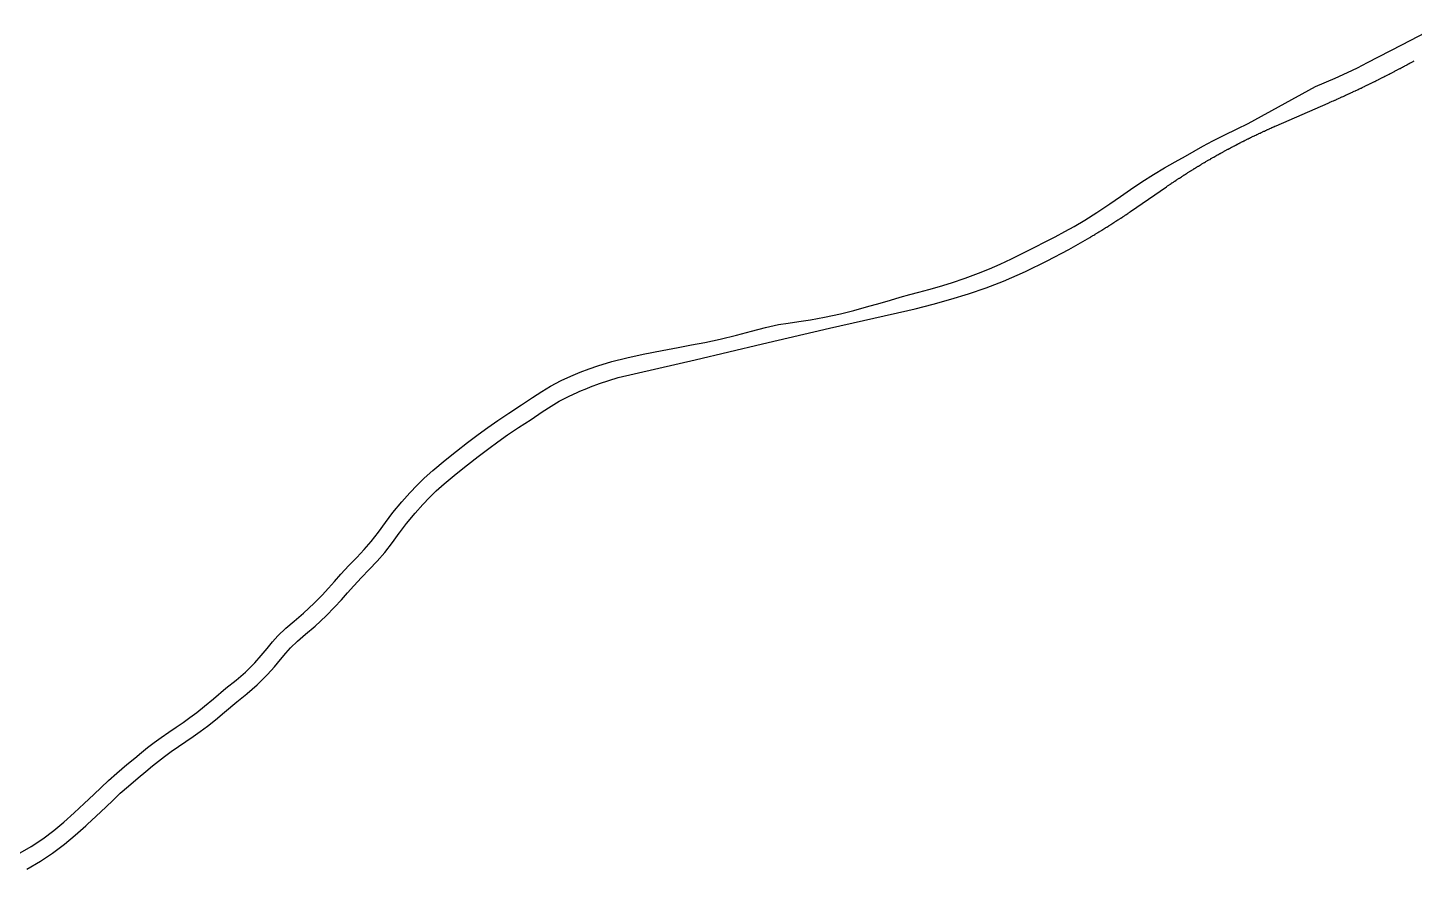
# Model space of a CAD drawing. Header units: inches. Extents: x 11258954 to 11313122, y 3645444 to 3695200.
# Drawn here: x 11268519 to 11270113, y 3689180 to 3690148 of the extents above; entities that cross this region are included whole.
import ezdxf

# ---------------------------------------------------------------- set-up
doc = ezdxf.new("R2010")
doc.units = ezdxf.units.IN
doc.header["$MEASUREMENT"] = 0
doc.layers.add('AnnexationHistory', color=183, linetype='Continuous')
doc.layers.add('ZipCode', color=108, linetype='Continuous')

msp = doc.modelspace()

# ---------------------------------------------------------------- linework, layer by layer
at = {"layer": 'AnnexationHistory'}
msp.add_polyline3d([(11268507.969, 3689197.625, 0), (11268523.219, 3689206.75, 0), (11268536.5315, 3689215.4375, 0), (11268549.2815, 3689224.875, 0), (11268560.875, 3689234.625, 0), (11268572.719, 3689245.3125, 0), (11268578.5255, 3689250.757, 0), (11268584.25, 3689256.125, 0), (11268595.1565, 3689266.5, 0), (11268603.6875, 3689274.625, 0), (11268612.3125, 3689282.5625, 0), (11268621.9065, 3689291.0625, 0), (11268633.2815, 3689300.75, 0), (11268642.344, 3689308.3125, 0), (11268650.0315, 3689314.6875, 0), (11268657.125, 3689320.4375, 0), (11268664.5625, 3689326, 0), (11268672.7815, 3689332.0625, 0), (11268681.344, 3689338, 0), (11268689.7815, 3689343.8125, 0), (11268697.844, 3689349.25, 0), (11268705.844, 3689354.875, 0), (11268713.7815, 3689360.8125, 0), (11268722.469, 3689367.8125, 0), (11268732.6875, 3689376.5, 0), (11268747.0315, 3689388.5, 0), (11268758.9065, 3689398, 0), (11268769.719, 3689407.1875, 0), (11268780.5625, 3689417.9375, 0), (11268787.75, 3689426.25, 0), (11268794.4065, 3689434.3125, 0), (11268800.75, 3689442, 0), (11268806.969, 3689448.9375, 0), (11268815.9375, 3689457.5625, 0), (11268825.5625, 3689465.875, 0), (11268836.4065, 3689475.0625, 0), (11268848.5625, 3689486.3125, 0), (11268857.625, 3689495.5625, 0), (11268865.0625, 3689503.625, 0), (11268871.9065, 3689511.4375, 0), (11268879.375, 3689519.75, 0), (11268888.5315, 3689529.5625, 0), (11268897.5, 3689538.875, 0), (11268906.1565, 3689548, 0), (11268914.3125, 3689557.3125, 0), (11268922.6565, 3689568.0625, 0), (11268930.6875, 3689579, 0), (11268939.219, 3689590.5, 0), (11268949.375, 3689602.8125, 0), (11268958.719, 3689613.3125, 0), (11268966.875, 3689622.0625, 0), (11268975.1875, 3689630.1875, 0), (11268985.094, 3689638.9375, 0), (11268999.094, 3689650.625, 0), (11269012.4065, 3689661.1875, 0), (11269025.094, 3689671.0625, 0), (11269037.3125, 3689680.1875, 0), (11269048.3125, 3689688.25, 0), (11269059.6565, 3689696.4375, 0), (11269072.3125, 3689704.9375, 0), (11269087.0315, 3689714.5, 0), (11269099.75, 3689722.875, 0), (11269110.2815, 3689729.9375, 0), (11269120.375, 3689736.0625, 0), (11269132.469, 3689742.25, 0), (11269143.875, 3689747.375, 0), (11269154.5625, 3689751.875, 0), (11269164.7815, 3689755.8125, 0), (11269174.625, 3689759.1875, 0), (11269190.875, 3689764.125, 0), (11269207.9375, 3689768.4375, 0), (11269226.8125, 3689772.625, 0), (11269248.594, 3689777.0625, 0), (11269267, 3689780.5, 0), (11269282.625, 3689783.3125, 0), (11269297.9065, 3689786.1875, 0), (11269315.3125, 3689789.875, 0), (11269334.3125, 3689794.5625, 0), (11269351.625, 3689799.1875, 0), (11269367.625, 3689803.3125, 0), (11269382.5625, 3689806.625, 0), (11269393.6565, 3689808.4375, 0), (11269405.719, 3689810.0625, 0), (11269419.4065, 3689812.125, 0), (11269435.25, 3689815.0625, 0), (11269453.7815, 3689819.0625, 0), (11269469.219, 3689822.9375, 0), (11269483.5625, 3689826.9375, 0), (11269499.25, 3689831.4375, 0), (11269511.1565, 3689834.9375, 0), (11269522.5, 3689838.1875, 0), (11269533.4375, 3689841.3125, 0), (11269543.6565, 3689844.125, 0), (11269555.469, 3689847.1875, 0), (11269567.75, 3689850.5, 0), (11269581.3125, 3689854.5625, 0), (11269596.9375, 3689860.0625, 0), (11269612.3125, 3689865.9375, 0), (11269625, 3689870.9375, 0), (11269637.1565, 3689876.125, 0), (11269650.5625, 3689882.4375, 0), (11269664.25, 3689889.1875, 0), (11269677.1565, 3689895.5625, 0), (11269689.219, 3689901.8125, 0), (11269700.719, 3689907.75, 0), (11269711.5625, 3689913.5625, 0), (11269722.594, 3689919.625, 0), (11269734.8125, 3689926.6875, 0), (11269748.6565, 3689935.4375, 0), (11269763.594, 3689945.4375, 0), (11269775.7815, 3689954, 0), (11269787.1875, 3689962.125, 0), (11269800.219, 3689970.75, 0), (11269813.625, 3689979.125, 0), (11269826.344, 3689986.75, 0), (11269838.5315, 3689993.75, 0), (11269850.3125, 3690000.5, 0), (11269860.3125, 3690006.1875, 0), (11269870.5, 3690011.8125, 0), (11269881.719, 3690017.8125, 0), (11269894.8125, 3690024.4375, 0), (11269909.844, 3690031.75, 0), (11269922.5625, 3690037.8125, 0), (11270000.0315, 3690080.375, 0), (11270022.375, 3690089.875, 0), (11270036.625, 3690096.5, 0), (11270048, 3690102.0625, 0), (11270059.75, 3690108.0625, 0), (11270099.125, 3690128.375, 0), (11270136.75, 3690148, 0)], dxfattribs=at)
at = {"layer": 'ZipCode'}
msp.add_polyline3d([(11268518.1875, 3689180.4375, 0), (11268533.875, 3689189.8125, 0), (11268547.9375, 3689199, 0), (11268561.6565, 3689209.1875, 0), (11268574, 3689219.5625, 0), (11268586.1875, 3689230.5, 0), (11268587.594, 3689231.8125, 0), (11268598, 3689241.5625, 0), (11268608.9375, 3689252, 0), (11268617.375, 3689260, 0), (11268625.75, 3689267.75, 0), (11268635, 3689275.9375, 0), (11268646.1875, 3689285.4375, 0), (11268655.1565, 3689292.9375, 0), (11268662.6565, 3689299.1875, 0), (11268669.5, 3689304.6875, 0), (11268676.5315, 3689310.0625, 0), (11268684.375, 3689315.75, 0), (11268692.6875, 3689321.5, 0), (11268701.1565, 3689327.3125, 0), (11268709.3125, 3689332.9375, 0), (11268717.594, 3689338.75, 0), (11268726, 3689345.0625, 0), (11268735.1565, 3689352.375, 0), (11268745.5625, 3689361.1875, 0), (11268759.719, 3689373, 0), (11268771.0625, 3689382.125, 0), (11268771.625, 3689382.5625, 0), (11268783.25, 3689392.4375, 0), (11268795.125, 3689404.25, 0), (11268802.9375, 3689413.1875, 0), (11268809.8125, 3689421.5, 0), (11268816, 3689429, 0), (11268821.4375, 3689435.125, 0), (11268829.344, 3689442.75, 0), (11268838.5625, 3689450.625, 0), (11268849.719, 3689460.125, 0), (11268862.5, 3689472, 0), (11268872.125, 3689481.75, 0), (11268879.9375, 3689490.25, 0), (11268886.875, 3689498.125, 0), (11268894.125, 3689506.25, 0), (11268903.0625, 3689515.8125, 0), (11268911.969, 3689525.0625, 0), (11268920.9375, 3689534.5625, 0), (11268929.719, 3689544.5625, 0), (11268938.6565, 3689556, 0), (11268946.469, 3689566.8125, 0), (11268946.7815, 3689567.25, 0), (11268954.9375, 3689578.125, 0), (11268964.5625, 3689589.8125, 0), (11268973.5, 3689599.875, 0), (11268981.1565, 3689608.0625, 0), (11268988.7815, 3689615.5, 0), (11268998.094, 3689623.75, 0), (11269011.8125, 3689635.125, 0), (11269024.75, 3689645.5625, 0), (11269037.1875, 3689655.125, 0), (11269049.2815, 3689664.1875, 0), (11269059.969, 3689672.0625, 0), (11269071.0625, 3689679.875, 0), (11269083.375, 3689688.25, 0), (11269097.969, 3689697.75, 0), (11269110.7815, 3689706.1875, 0), (11269121.0625, 3689713, 0), (11269130.219, 3689718.625, 0), (11269141.125, 3689724.1875, 0), (11269151.875, 3689729.0625, 0), (11269154.25, 3689730.0625, 0), (11269162.0315, 3689733.3125, 0), (11269166.219, 3689734.9375, 0), (11269176.685, 3689738.8905, 0), (11269187.282, 3689742.4775, 0), (11269197.9975, 3689745.694, 0), (11269286.743, 3689766.0925, 0), (11269363.905, 3689784.733, 0), (11269441.257, 3689802.568, 0), (11269531.206, 3689823.012, 0), (11269539.4815, 3689824.901, 0), (11269560.125, 3689830.0485, 0), (11269580.614, 3689835.7815, 0), (11269600.931, 3689842.0955, 0), (11269621.0605, 3689848.986, 0), (11269640.985, 3689856.447, 0), (11269666.4115, 3689867.912, 0), (11269691.4735, 3689880.1535, 0), (11269716.147, 3689893.1595, 0), (11269740.41, 3689906.92, 0), (11269741.5795, 3689907.6075, 0), (11269741.9085, 3689907.801, 0), (11269742.748, 3689908.297, 0), (11269743.405, 3689908.685, 0), (11269743.915, 3689908.988, 0), (11269744.8995, 3689909.5725, 0), (11269745.0815, 3689909.681, 0), (11269746.2465, 3689910.3765, 0), (11269746.392, 3689910.4635, 0), (11269747.41, 3689911.0745, 0), (11269747.8825, 3689911.358, 0), (11269748.5725, 3689911.774, 0), (11269749.371, 3689912.256, 0), (11269749.7335, 3689912.4755, 0), (11269750.857, 3689913.157, 0), (11269750.8935, 3689913.179, 0), (11269752.052, 3689913.885, 0), (11269752.3415, 3689914.0615, 0), (11269753.209, 3689914.593, 0), (11269753.8235, 3689914.9695, 0), (11269754.365, 3689915.303, 0), (11269755.3035, 3689915.881, 0), (11269755.52, 3689916.015, 0), (11269756.6735, 3689916.7285, 0), (11269756.782, 3689916.7955, 0), (11269757.826, 3689917.4455, 0), (11269758.2575, 3689917.714, 0), (11269758.9765, 3689918.1635, 0), (11269759.7315, 3689918.6355, 0), (11269760.126, 3689918.8835, 0), (11269761.203, 3689919.56, 0), (11269761.275, 3689919.6055, 0), (11269762.422, 3689920.33, 0), (11269762.673, 3689920.4885, 0), (11269763.5675, 3689921.0565, 0), (11269764.1405, 3689921.42, 0), (11269764.712, 3689921.7845, 0), (11269765.6055, 3689922.355, 0), (11269765.8555, 3689922.515, 0), (11269766.9975, 3689923.2475, 0), (11269767.069, 3689923.293, 0), (11269768.138, 3689923.982, 0), (11269768.53, 3689924.235, 0), (11269769.277, 3689924.7185, 0), (11269769.989, 3689925.18, 0), (11269770.415, 3689925.4575, 0), (11269771.4455, 3689926.128, 0), (11269771.552, 3689926.1975, 0), (11269772.6875, 3689926.9405, 0), (11269772.9, 3689927.0795, 0), (11269773.8215, 3689927.6855, 0), (11269774.3525, 3689928.0345, 0), (11269774.954, 3689928.432, 0), (11269775.803, 3689928.993, 0), (11269776.0855, 3689929.1805, 0), (11269777.2155, 3689929.931, 0), (11269777.251, 3689929.9545, 0), (11269778.344, 3689930.6835, 0), (11269778.6965, 3689930.919, 0), (11269779.4715, 3689931.4385, 0), (11269780.1405, 3689931.8875, 0), (11269780.597, 3689932.1955, 0), (11269781.5815, 3689932.859, 0), (11269781.722, 3689932.954, 0), (11269782.8455, 3689933.7145, 0), (11269783.021, 3689933.8335, 0), (11269783.967, 3689934.4775, 0), (11269784.458, 3689934.8115, 0), (11269785.0875, 3689935.242, 0), (11269785.8925, 3689935.793, 0), (11269786.207, 3689936.009, 0), (11269787.325, 3689936.7775, 0), (11269828.448, 3689965.113, 0), (11269829.516, 3689965.847, 0), (11269829.783, 3689966.0305, 0), (11269830.5855, 3689966.5795, 0), (11269831.12, 3689966.9455, 0), (11269831.6555, 3689967.3105, 0), (11269832.459, 3689967.8575, 0), (11269832.727, 3689968.0395, 0), (11269833.8, 3689968.7665, 0), (11269834.8745, 3689969.4915, 0), (11269835.143, 3689969.673, 0), (11269835.9495, 3689970.215, 0), (11269836.4875, 3689970.5765, 0), (11269837.026, 3689970.936, 0), (11269837.8345, 3689971.4765, 0), (11269838.104, 3689971.656, 0), (11269839.183, 3689972.3745, 0), (11269840.2635, 3689973.09, 0), (11269840.5335, 3689973.269, 0), (11269841.3455, 3689973.804, 0), (11269841.886, 3689974.1605, 0), (11269842.428, 3689974.516, 0), (11269843.2405, 3689975.0495, 0), (11269843.5115, 3689975.2265, 0), (11269844.597, 3689975.9355, 0), (11269845.7385, 3689976.6775, 0), (11269846.036, 3689976.871, 0), (11269846.882, 3689977.418, 0), (11269847.4775, 3689977.8035, 0), (11269848.026, 3689978.1565, 0), (11269848.921, 3689978.7325, 0), (11269849.172, 3689978.8935, 0), (11269850.319, 3689979.6275, 0), (11269850.3665, 3689979.658, 0), (11269851.4675, 3689980.36, 0), (11269851.814, 3689980.5805, 0), (11269852.617, 3689981.0895, 0), (11269853.2635, 3689981.4995, 0), (11269853.7685, 3689981.818, 0), (11269854.7155, 3689982.4155, 0), (11269854.9205, 3689982.5445, 0), (11269856.074, 3689983.2685, 0), (11269856.169, 3689983.328, 0), (11269857.229, 3689983.99, 0), (11269857.625, 3689984.237, 0), (11269858.3855, 3689984.7095, 0), (11269859.083, 3689985.143, 0), (11269859.543, 3689985.4275, 0), (11269860.543, 3689986.0455, 0), (11269860.702, 3689986.143, 0), (11269861.862, 3689986.8565, 0), (11269862.0055, 3689986.9445, 0), (11269863.0235, 3689987.5675, 0), (11269863.4695, 3689987.8405, 0), (11269864.1865, 3689988.277, 0), (11269864.9355, 3689988.733, 0), (11269865.35, 3689988.984, 0), (11269866.404, 3689989.6225, 0), (11269866.5155, 3689989.6895, 0), (11269867.682, 3689990.3925, 0), (11269867.874, 3689990.508, 0), (11269868.85, 3689991.093, 0), (11269869.3465, 3689991.3905, 0), (11269870.0195, 3689991.792, 0), (11269870.8205, 3689992.27, 0), (11269871.189, 3689992.4885, 0), (11269872.2965, 3689993.1455, 0), (11269872.361, 3689993.1835, 0), (11269873.5335, 3689993.8755, 0), (11269873.775, 3689994.018, 0), (11269874.708, 3689994.566, 0), (11269875.255, 3689994.8875, 0), (11269875.883, 3689995.254, 0), (11269876.7375, 3689995.753, 0), (11269877.0595, 3689995.94, 0), (11269878.2215, 3689996.6155, 0), (11269878.2375, 3689996.6245, 0), (11269879.4165, 3689997.3065, 0), (11269879.7075, 3689997.4745, 0), (11269880.597, 3689997.986, 0), (11269881.1955, 3689998.33, 0), (11269881.7785, 3689998.6635, 0), (11269882.6855, 3689999.182, 0), (11269882.961, 3689999.339, 0), (11269884.145, 3690000.0125, 0), (11269884.1775, 3690000.031, 0), (11269885.33, 3690000.6835, 0), (11269885.6715, 3690000.8765, 0), (11269886.5165, 3690001.3525, 0), (11269887.167, 3690001.7185, 0), (11269887.704, 3690002.019, 0), (11269888.665, 3690002.557, 0), (11269888.893, 3690002.684, 0), (11269890.083, 3690003.3465, 0), (11269890.1645, 3690003.392, 0), (11269891.274, 3690004.007, 0), (11269891.666, 3690004.224, 0), (11269892.4665, 3690004.665, 0), (11269893.1695, 3690005.0525, 0), (11269893.66, 3690005.3215, 0), (11269894.6745, 3690005.8775, 0), (11269894.8545, 3690005.9755, 0), (11269896.0505, 3690006.6275, 0), (11269896.182, 3690006.699, 0), (11269897.2475, 3690007.2765, 0), (11269897.691, 3690007.517, 0), (11269898.446, 3690007.924, 0), (11269899.2015, 3690008.3315, 0), (11269899.6455, 3690008.5695, 0), (11269900.7145, 3690009.1425, 0), (11269900.846, 3690009.2125, 0), (11269902.0475, 3690009.8535, 0), (11269902.229, 3690009.9505, 0), (11269903.2505, 3690010.4925, 0), (11269903.7455, 3690010.755, 0), (11269904.455, 3690011.129, 0), (11269905.2635, 3690011.5555, 0), (11269905.66, 3690011.7635, 0), (11269906.7835, 3690012.353, 0), (11269906.866, 3690012.396, 0), (11269908.0735, 3690013.026, 0), (11269908.3055, 3690013.147, 0), (11269909.2825, 3690013.654, 0), (11269909.829, 3690013.9375, 0), (11269910.492, 3690014.2795, 0), (11269911.3545, 3690014.7245, 0), (11269911.7025, 3690014.903, 0), (11269912.8815, 3690015.508, 0), (11269912.9145, 3690015.525, 0), (11269914.128, 3690016.144, 0), (11269914.4105, 3690016.288, 0), (11269915.342, 3690016.7605, 0), (11269915.9415, 3690017.0645, 0), (11269916.5575, 3690017.3755, 0), (11269917.474, 3690017.838, 0), (11269917.774, 3690017.9885, 0), (11269918.9915, 3690018.599, 0), (11269919.0085, 3690018.6075, 0), (11269920.21, 3690019.2065, 0), (11269920.5445, 3690019.3735, 0), (11269921.43, 3690019.8125, 0), (11269922.082, 3690020.136, 0), (11269922.651, 3690020.4165, 0), (11269923.6215, 3690020.895, 0), (11269923.8725, 3690021.018, 0), (11269925.0955, 3690021.618, 0), (11269925.163, 3690021.651, 0), (11269926.3195, 3690022.2145, 0), (11269926.706, 3690022.403, 0), (11269927.545, 3690022.8095, 0), (11269928.2505, 3690023.1515, 0), (11269928.7715, 3690023.4025, 0), (11269929.797, 3690023.8965, 0), (11269929.9985, 3690023.993, 0), (11269931.227, 3690024.5815, 0), (11269931.345, 3690024.638, 0), (11269932.4565, 3690025.1675, 0), (11269932.8945, 3690025.376, 0), (11269933.6875, 3690025.7515, 0), (11269934.446, 3690026.1105, 0), (11269934.9185, 3690026.333, 0), (11269935.999, 3690026.8415, 0), (11269936.151, 3690026.9125, 0), (11269937.3845, 3690027.4895, 0), (11269937.554, 3690027.569, 0), (11269938.619, 3690028.0645, 0), (11269939.11, 3690028.293, 0), (11269939.855, 3690028.6375, 0), (11269940.668, 3690029.0135, 0), (11269941.0915, 3690029.208, 0), (11269942.228, 3690029.73, 0), (11269942.3295, 3690029.7765, 0), (11269943.568, 3690030.3425, 0), (11269943.789, 3690030.4435, 0), (11269944.808, 3690030.906, 0), (11269945.352, 3690031.153, 0), (11269946.049, 3690031.468, 0), (11269946.9165, 3690031.8595, 0), (11269947.2905, 3690032.0275, 0), (11269948.4825, 3690032.562, 0), (11269948.5335, 3690032.5845, 0), (11269949.7775, 3690033.1395, 0), (11269950.0505, 3690033.261, 0), (11269951.0225, 3690033.692, 0), (11269951.6195, 3690033.9565, 0), (11269952.268, 3690034.242, 0), (11269953.1905, 3690034.648, 0), (11269953.515, 3690034.79, 0), (11269954.763, 3690035.3365, 0), (11270014.3925, 3690061.357, 0), (11270015.9745, 3690062.049, 0), (11270016.3995, 3690062.235, 0), (11270017.5555, 3690062.743, 0), (11270018.405, 3690063.1165, 0), (11270019.1355, 3690063.439, 0), (11270020.409, 3690064.0015, 0), (11270020.7145, 3690064.137, 0), (11270022.2925, 3690064.838, 0), (11270022.411, 3690064.8905, 0), (11270023.869, 3690065.541, 0), (11270024.4115, 3690065.783, 0), (11270025.4455, 3690066.2465, 0), (11270026.4105, 3690066.679, 0), (11270027.02, 3690066.9535, 0), (11270028.408, 3690067.5785, 0), (11270028.5945, 3690067.663, 0), (11270030.1675, 3690068.375, 0), (11270030.404, 3690068.482, 0), (11270031.739, 3690069.089, 0), (11270032.398, 3690069.3885, 0), (11270033.31, 3690069.805, 0), (11270034.3905, 3690070.299, 0), (11270034.88, 3690070.5235, 0), (11270036.381, 3690071.213, 0), (11270036.449, 3690071.2445, 0), (11270038.0165, 3690071.9675, 0), (11270038.3705, 3690072.131, 0), (11270039.5835, 3690072.693, 0), (11270040.358, 3690073.052, 0), (11270041.1495, 3690073.4205, 0), (11270042.344, 3690073.977, 0), (11270042.714, 3690074.15, 0), (11270044.278, 3690074.8815, 0), (11270044.328, 3690074.905, 0), (11270045.8405, 3690075.616, 0), (11270046.3105, 3690075.837, 0), (11270047.402, 3690076.3525, 0), (11270048.2915, 3690076.7725, 0), (11270048.9625, 3690077.091, 0), (11270050.2705, 3690077.712, 0), (11270050.522, 3690077.832, 0), (11270052.0805, 3690078.5745, 0), (11270052.248, 3690078.6545, 0), (11270053.638, 3690079.32, 0), (11270054.2235, 3690079.6005, 0), (11270055.194, 3690080.0675, 0), (11270056.1975, 3690080.5505, 0), (11270056.7495, 3690080.8175, 0), (11270058.17, 3690081.504, 0), (11270058.304, 3690081.569, 0), (11270059.857, 3690082.323, 0), (11270060.1405, 3690082.461, 0), (11270061.4085, 3690083.0795, 0), (11270062.1095, 3690083.4215, 0), (11270062.9595, 3690083.838, 0), (11270064.0765, 3690084.3855, 0), (11270064.51, 3690084.599, 0), (11270066.042, 3690085.353, 0), (11270066.0585, 3690085.361, 0), (11270067.6065, 3690086.1265, 0), (11270068.0055, 3690086.324, 0), (11270069.1525, 3690086.894, 0), (11270069.9675, 3690087.299, 0), (11270070.698, 3690087.6635, 0), (11270071.9275, 3690088.277, 0), (11270072.243, 3690088.435, 0), (11270073.7865, 3690089.209, 0), (11270073.8855, 3690089.2585, 0), (11270075.3285, 3690089.985, 0), (11270075.8425, 3690090.244, 0), (11270076.8695, 3690090.7635, 0), (11270077.797, 3690091.233, 0), (11270078.4095, 3690091.544, 0), (11270079.75, 3690092.225, 0), (11270079.9485, 3690092.3265, 0), (11270081.4865, 3690093.1115, 0), (11270081.701, 3690093.221, 0), (11270083.0225, 3690093.8985, 0), (11270083.6505, 3690094.2205, 0), (11270084.5585, 3690094.688, 0), (11270085.598, 3690095.2235, 0), (11270086.093, 3690095.4795, 0), (11270087.544, 3690096.2295, 0), (11270087.6265, 3690096.2725, 0), (11270089.159, 3690097.0685, 0), (11270089.488, 3690097.2395, 0), (11270090.6895, 3690097.8665, 0), (11270091.43, 3690098.253, 0), (11270092.2195, 3690098.6665, 0), (11270093.3705, 3690099.27, 0), (11270093.7485, 3690099.469, 0), (11270095.276, 3690100.273, 0), (11270095.309, 3690100.2905, 0), (11270096.802, 3690101.08, 0), (11270097.2455, 3690101.3145, 0), (11270098.3275, 3690101.8895, 0), (11270099.18, 3690102.342, 0), (11270099.8515, 3690102.7, 0), (11270101.113, 3690103.3725, 0), (11270101.375, 3690103.513, 0), (11270102.897, 3690104.328, 0), (11270103.044, 3690104.407, 0), (11270104.4175, 3690105.146, 0), (11270104.9735, 3690105.445, 0), (11270105.937, 3690105.966, 0), (11270106.9005, 3690106.4865, 0), (11270107.4555, 3690106.7875, 0), (11270108.826, 3690107.531, 0), (11270108.973, 3690107.611, 0), (11270110.489, 3690108.4375, 0), (11270110.7495, 3690108.5795, 0), (11270112.004, 3690109.266, 0), (11270112.671, 3690109.631, 0), (11270113.5175, 3690110.0965, 0)], dxfattribs=at)

doc.saveas('drawing.dxf')
